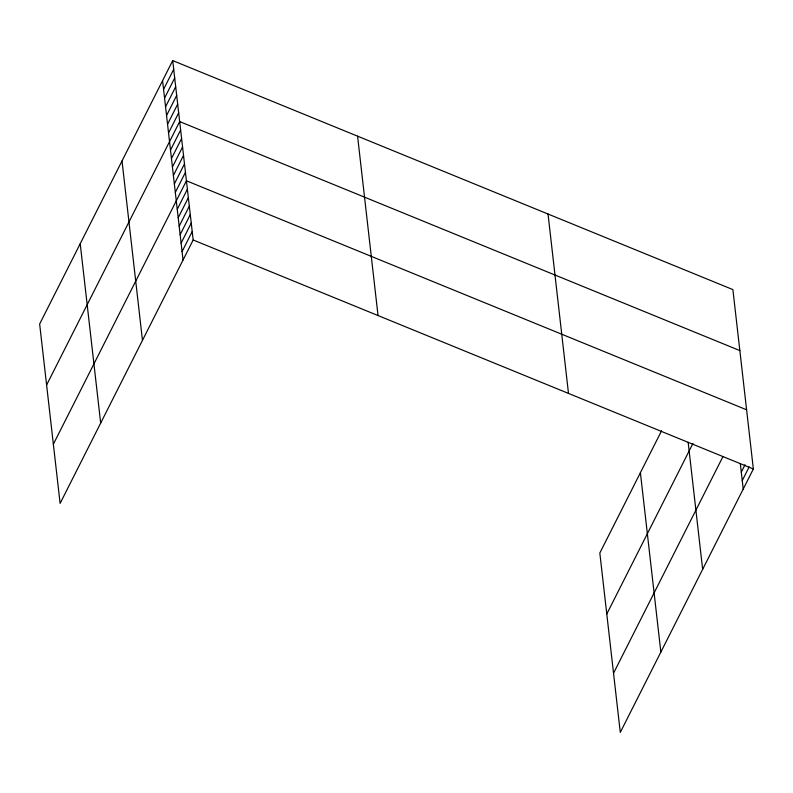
<?xml version="1.0" encoding="UTF-8"?>
<svg xmlns="http://www.w3.org/2000/svg" width="793" height="793" viewBox="0 0 793 793"><rect width="100%" height="100%" fill="white"/><g stroke="black" fill="none" stroke-linecap="round" stroke-linejoin="round"><path stroke-width="1.19" d="M172.715 60.595L39.65 324.01L60.109 503.396L193.175 239.982L172.715 60.595L732.891 289.604L753.35 468.99L620.285 732.405L599.825 553.018L661.57 430.787M163.566 89.371L173.707 69.308M164.567 98.084L174.698 78.021M165.559 106.797L175.689 86.734M166.55 115.51L176.69 95.447M167.551 124.223L177.682 104.161M168.542 132.937L178.673 112.874M46.609 385.001L179.664 121.587L739.849 350.595M170.495 150.105L180.635 130.042M171.466 158.56L181.597 138.497M172.428 167.016L182.559 146.953M173.389 175.471L183.53 155.408M174.361 183.936L184.491 163.873M175.322 192.392L185.453 172.329M53.359 444.199L186.424 180.784L746.6 409.793M177.255 209.302L187.386 189.24M178.217 217.758L188.347 197.695M179.178 226.213L189.319 206.15M180.14 234.678L190.28 214.616M181.111 243.134L191.242 223.071M182.073 251.589L192.213 231.526M606.784 614.01L692.933 443.465M613.534 673.207L722.938 456.629M741.286 472.142L745.024 464.748M742.248 480.598L749.187 466.869M193.175 239.982L753.35 468.99M740.325 463.687L743.219 489.053M688.155 442.246L702.648 569.364M640.397 472.707L660.856 652.104M548.032 214.031L568.492 393.417M357.574 136.168L378.033 315.555M162.575 80.658L183.034 260.045M122.013 160.959L142.472 340.356M80.212 243.699L100.681 423.095"/></g></svg>
